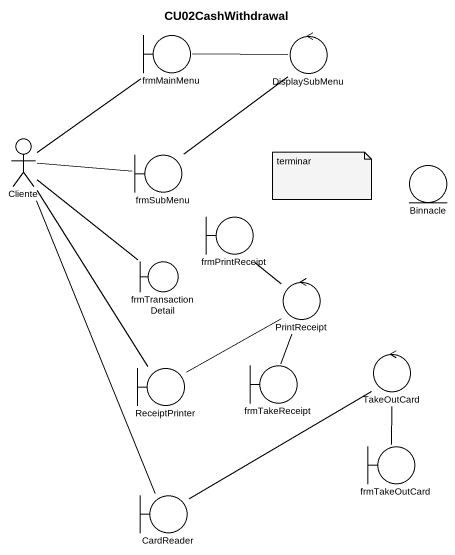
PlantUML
@startuml
title CU02CashWithdrawal
boundary frmMainMenu
control DisplaySubMenu
actor Cliente
boundary frmSubMenu
entity Binnacle
boundary frmPrintReceipt
boundary frmTransactionDetail
control PrintReceipt
control TakeOutCard
boundary ReceiptPrinter
boundary frmTakeReceipt
boundary frmTakeOutCard
boundary CardReader
frmMainMenu -right- DisplaySubMenu
Cliente -up- frmMainMenu
Cliente -right- frmSubMenu
Cliente -- frmTransactionDetail
Cliente -- ReceiptPrinter
Cliente -- CardReader
frmSubMenu -up- DisplaySubMenu
PrintReceipt -up- frmPrintReceipt
PrintReceipt -- ReceiptPrinter
PrintReceipt -- frmTakeReceipt
TakeOutCard -- CardReader
frmTakeOutCard -up- TakeOutCard
note as N1
  terminar
end note
@enduml
